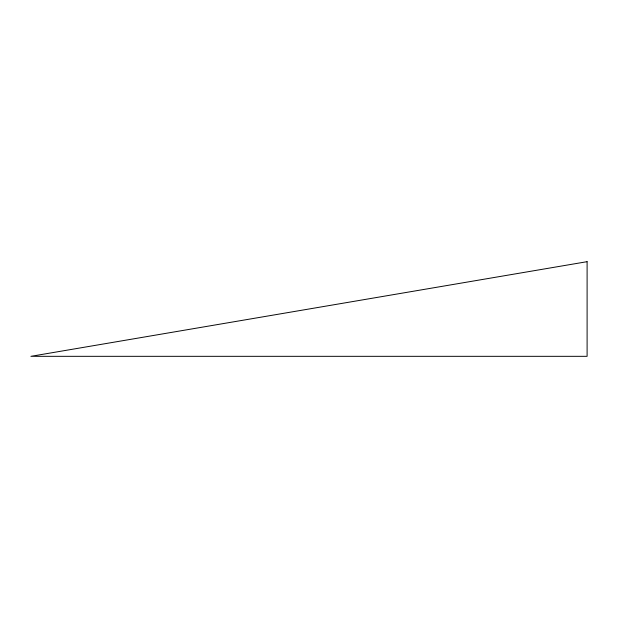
<?xml version="1.0" encoding="UTF-8"?>
<svg xmlns="http://www.w3.org/2000/svg" width="618" height="618" viewBox="0 0 618 618"><rect width="100%" height="100%" fill="white"/><g stroke="black" fill="none" stroke-linecap="round" stroke-linejoin="round"><path stroke-width="0.93" d="M587.1 261.677L30.9 356.323L587.1 356.323L587.1 261.677"/></g></svg>
